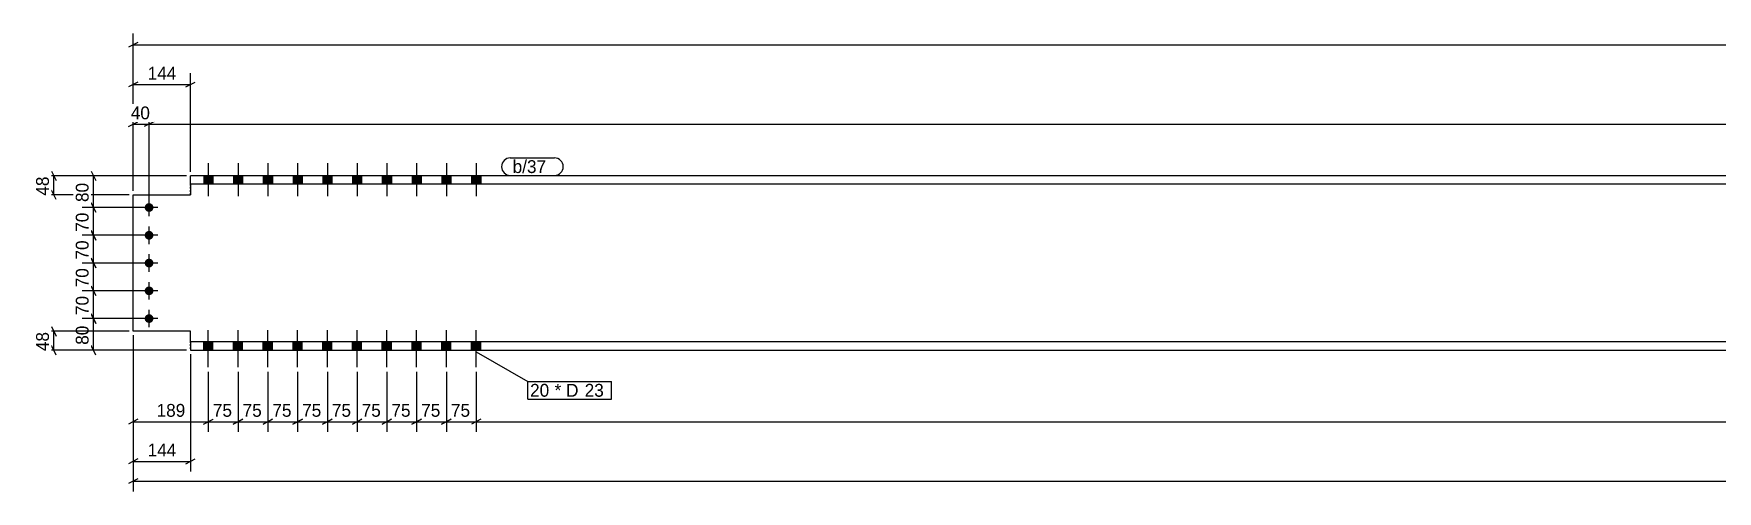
# Model space of a CAD drawing. Header units: millimetres. Extents: x 26 to 22666, y 32 to 1208.
# Drawn here: x 13878 to 18121, y 32 to 1186 of the extents above; entities that cross this region are included whole.
import ezdxf

# ---------------------------------------------------------------- set-up
doc = ezdxf.new("R2010")
doc.units = ezdxf.units.MM
doc.linetypes.add('DXK_LINE_DOT4', pattern=[0.9408, 0.4704, -0.4704])
doc.styles.add('Comic Sans MS', font='COMIC.TTF', dxfattribs={"height": 0.2})

msp = doc.modelspace()

# ---------------------------------------------------------------- hatches: boundary and pattern name
at = {"linetype": 'Continuous'}
for points in [[(14306.6, 806.6), (14329.6, 806.6), (14329.6, 827.6), (14306.6, 827.6)], [(14306.6, 806.6), (14329.6, 806.6), (14329.6, 827.6), (14306.6, 827.6)], [(14381.6, 806.6), (14404.6, 806.6), (14404.6, 827.6), (14381.6, 827.6)], [(14381.6, 806.6), (14404.6, 806.6), (14404.6, 827.6), (14381.6, 827.6)], [(14456.6, 806.6), (14479.6, 806.6), (14479.6, 827.6), (14456.6, 827.6)], [(14456.6, 806.6), (14479.6, 806.6), (14479.6, 827.6), (14456.6, 827.6)], [(14531.6, 806.6), (14554.6, 806.6), (14554.6, 827.6), (14531.6, 827.6)], [(14531.6, 806.6), (14554.6, 806.6), (14554.6, 827.6), (14531.6, 827.6)], [(14606.6, 806.6), (14629.6, 806.6), (14629.6, 827.6), (14606.6, 827.6)], [(14606.6, 806.6), (14629.6, 806.6), (14629.6, 827.6), (14606.6, 827.6)], [(14681.6, 806.6), (14704.6, 806.6), (14704.6, 827.6), (14681.6, 827.6)], [(14681.6, 806.6), (14704.6, 806.6), (14704.6, 827.6), (14681.6, 827.6)], [(14756.6, 806.6), (14779.6, 806.6), (14779.6, 827.6), (14756.6, 827.6)], [(14756.6, 806.6), (14779.6, 806.6), (14779.6, 827.6), (14756.6, 827.6)], [(14831.6, 806.6), (14854.6, 806.6), (14854.6, 827.6), (14831.6, 827.6)], [(14831.6, 806.6), (14854.6, 806.6), (14854.6, 827.6), (14831.6, 827.6)], [(14906.6, 806.6), (14929.6, 806.6), (14929.6, 827.6), (14906.6, 827.6)], [(14906.6, 806.6), (14929.6, 806.6), (14929.6, 827.6), (14906.6, 827.6)], [(14981.6, 806.6), (15004.6, 806.6), (15004.6, 827.6), (14981.6, 827.6)], [(14981.6, 806.6), (15004.6, 806.6), (15004.6, 827.6), (14981.6, 827.6)], [(14179.9, 747.6), (14179.6, 745.3), (14178.9, 743.1), (14177.8, 741.1), (14176.2, 739.4), (14174.4, 738.1), (14172.3, 737.1), (14170, 736.7), (14167.7, 736.7), (14165.5, 737.1), (14163.4, 738.1), (14161.5, 739.4), (14160, 741.1), (14158.8, 743.1), (14158.1, 745.3), (14157.9, 747.6), (14158.1, 749.9), (14158.8, 752.1), (14160, 754.1), (14161.5, 755.8), (14163.4, 757.1), (14165.5, 758.1), (14167.7, 758.5), (14170, 758.5), (14172.3, 758.1), (14174.4, 757.1), (14176.2, 755.8), (14177.8, 754.1), (14178.9, 752.1), (14179.6, 749.9)], [(14179.9, 677.6), (14179.6, 675.3), (14178.9, 673.1), (14177.8, 671.1), (14176.2, 669.4), (14174.4, 668.1), (14172.3, 667.1), (14170, 666.7), (14167.7, 666.7), (14165.5, 667.1), (14163.4, 668.1), (14161.5, 669.4), (14160, 671.1), (14158.8, 673.1), (14158.1, 675.3), (14157.9, 677.6), (14158.1, 679.9), (14158.8, 682.1), (14160, 684.1), (14161.5, 685.8), (14163.4, 687.1), (14165.5, 688.1), (14167.7, 688.5), (14170, 688.5), (14172.3, 688.1), (14174.4, 687.1), (14176.2, 685.8), (14177.8, 684.1), (14178.9, 682.1), (14179.6, 679.9)], [(14179.9, 607.6), (14179.6, 605.3), (14178.9, 603.1), (14177.8, 601.1), (14176.2, 599.4), (14174.4, 598.1), (14172.3, 597.1), (14170, 596.7), (14167.7, 596.7), (14165.5, 597.1), (14163.4, 598.1), (14161.5, 599.4), (14160, 601.1), (14158.8, 603.1), (14158.1, 605.3), (14157.9, 607.6), (14158.1, 609.9), (14158.8, 612.1), (14160, 614.1), (14161.5, 615.8), (14163.4, 617.1), (14165.5, 618.1), (14167.7, 618.5), (14170, 618.5), (14172.3, 618.1), (14174.4, 617.1), (14176.2, 615.8), (14177.8, 614.1), (14178.9, 612.1), (14179.6, 609.9)], [(14179.9, 537.6), (14179.6, 535.3), (14178.9, 533.1), (14177.8, 531.1), (14176.2, 529.4), (14174.4, 528.1), (14172.3, 527.1), (14170, 526.7), (14167.7, 526.7), (14165.5, 527.1), (14163.4, 528.1), (14161.5, 529.4), (14160, 531.1), (14158.8, 533.1), (14158.1, 535.3), (14157.9, 537.6), (14158.1, 539.9), (14158.8, 542.1), (14160, 544.1), (14161.5, 545.8), (14163.4, 547.1), (14165.5, 548.1), (14167.7, 548.5), (14170, 548.5), (14172.3, 548.1), (14174.4, 547.1), (14176.2, 545.8), (14177.8, 544.1), (14178.9, 542.1), (14179.6, 539.9)], [(14179.9, 467.6), (14179.6, 465.3), (14178.9, 463.1), (14177.8, 461.1), (14176.2, 459.4), (14174.4, 458.1), (14172.3, 457.1), (14170, 456.7), (14167.7, 456.7), (14165.5, 457.1), (14163.4, 458.1), (14161.5, 459.4), (14160, 461.1), (14158.8, 463.1), (14158.1, 465.3), (14157.9, 467.6), (14158.1, 469.9), (14158.8, 472.1), (14160, 474.1), (14161.5, 475.8), (14163.4, 477.1), (14165.5, 478.1), (14167.7, 478.5), (14170, 478.5), (14172.3, 478.1), (14174.4, 477.1), (14176.2, 475.8), (14177.8, 474.1), (14178.9, 472.1), (14179.6, 469.9)], [(14306.6, 387.6), (14329.6, 387.6), (14329.6, 408.6), (14306.6, 408.6)], [(14306.6, 387.6), (14329.6, 387.6), (14329.6, 408.6), (14306.6, 408.6)], [(14381.6, 387.6), (14404.6, 387.6), (14404.6, 408.6), (14381.6, 408.6)], [(14381.6, 387.6), (14404.6, 387.6), (14404.6, 408.6), (14381.6, 408.6)], [(14456.6, 387.6), (14479.6, 387.6), (14479.6, 408.6), (14456.6, 408.6)], [(14456.6, 387.6), (14479.6, 387.6), (14479.6, 408.6), (14456.6, 408.6)], [(14531.6, 387.6), (14554.6, 387.6), (14554.6, 408.6), (14531.6, 408.6)], [(14531.6, 387.6), (14554.6, 387.6), (14554.6, 408.6), (14531.6, 408.6)], [(14606.6, 387.6), (14629.6, 387.6), (14629.6, 408.6), (14606.6, 408.6)], [(14606.6, 387.6), (14629.6, 387.6), (14629.6, 408.6), (14606.6, 408.6)], [(14681.6, 387.6), (14704.6, 387.6), (14704.6, 408.6), (14681.6, 408.6)], [(14681.6, 387.6), (14704.6, 387.6), (14704.6, 408.6), (14681.6, 408.6)], [(14756.6, 387.6), (14779.6, 387.6), (14779.6, 408.6), (14756.6, 408.6)], [(14756.6, 387.6), (14779.6, 387.6), (14779.6, 408.6), (14756.6, 408.6)], [(14831.6, 387.6), (14854.6, 387.6), (14854.6, 408.6), (14831.6, 408.6)], [(14831.6, 387.6), (14854.6, 387.6), (14854.6, 408.6), (14831.6, 408.6)], [(14906.6, 387.6), (14929.6, 387.6), (14929.6, 408.6), (14906.6, 408.6)], [(14906.6, 387.6), (14929.6, 387.6), (14929.6, 408.6), (14906.6, 408.6)], [(14981.6, 387.6), (15004.6, 387.6), (15004.6, 408.6), (14981.6, 408.6)], [(14981.6, 387.6), (15004.6, 387.6), (15004.6, 408.6), (14981.6, 408.6)]]:
    msp.add_hatch(color=3, dxfattribs=at).paths.add_polyline_path(points)

# ---------------------------------------------------------------- linework, layer by layer
at = {"color": 8, "linetype": 'Continuous'}
for p, q in [((14140.9, 1163.6), (14116.9, 1151.6)), ((14128.9, 789.6), (14128.9, 1186)), ((14128.9, 1157.6), (22450.6, 1157.6)), ((14140.9, 1063.6), (14116.9, 1051.6)), ((14128.9, 789.6), (14128.9, 1086)), ((14261.1, 1051.6), (14285.1, 1063.6)), ((14273.1, 837.6), (14273.1, 1086)), ((14128.9, 1057.6), (14273.1, 1057.6)), ((14128.9, 789.6), (14128.9, 986)), ((14168.9, 757.6), (14168.9, 986)), ((14168.9, 757.6), (14168.9, 986)), ((14116.9, 951.6), (14140.9, 963.6)), ((14128.9, 957.6), (14168.9, 957.6)), ((14180.9, 963.6), (14156.9, 951.6)), ((14180.9, 963.6), (14156.9, 951.6)), ((14168.9, 957.6), (22450.6, 957.6)), ((14263.1, 827.6), (13900.5, 827.6)), ((13922.9, 839.6), (13934.9, 815.6)), ((13928.9, 779.6), (13928.9, 827.6)), ((14263.1, 827.6), (14000.5, 827.6)), ((14022.9, 839.6), (14034.9, 815.6)), ((14118.9, 779.6), (13900.5, 779.6)), ((13934.9, 767.6), (13922.9, 791.6)), ((14158.9, 747.6), (14000.5, 747.6)), ((14022.9, 759.6), (14034.9, 735.6)), ((14022.9, 689.6), (14034.9, 665.6)), ((14158.9, 677.6), (14000.5, 677.6)), ((14028.9, 607.6), (14028.9, 677.6)), ((14158.9, 607.6), (14000.5, 607.6)), ((14034.9, 595.6), (14022.9, 619.6)), ((14158.9, 537.6), (14000.5, 537.6)), ((14022.9, 549.6), (14034.9, 525.6)), ((14158.9, 467.6), (14000.5, 467.6)), ((14022.9, 479.6), (14034.9, 455.6)), ((14028.9, 387.6), (14028.9, 467.6)), ((13922.9, 447.6), (13934.9, 423.6)), ((13928.9, 387.6), (13928.9, 435.6)), ((14128.9, 425.6), (14128.9, 82)), ((14128.9, 425.6), (14128.9, 182)), ((14128.9, 425.6), (14128.9, 32)), ((13934.9, 375.6), (13922.9, 399.6)), ((14263.1, 387.6), (14000.5, 387.6)), ((14034.9, 375.6), (14022.9, 399.6)), ((14273.1, 377.6), (14273.1, 82)), ((14318.1, 333.6), (14318.1, 182)), ((14393.1, 333.6), (14393.1, 182)), ((14468.1, 333.6), (14468.1, 182)), ((14543.1, 333.6), (14543.1, 182)), ((14618.1, 333.6), (14618.1, 182)), ((14693.1, 333.6), (14693.1, 182)), ((14768.1, 333.6), (14768.1, 182)), ((14843.1, 333.6), (14843.1, 182)), ((14918.1, 333.6), (14918.1, 182)), ((14993.1, 333.6), (14993.1, 182)), ((14993.1, 333.6), (14993.1, 182)), ((14140.9, 213.6), (14116.9, 201.6)), ((14306.1, 201.6), (14330.1, 213.6)), ((14381.1, 201.6), (14405.1, 213.6)), ((14456.1, 201.6), (14480.1, 213.6)), ((14531.1, 201.6), (14555.1, 213.6)), ((14606.1, 201.6), (14630.1, 213.6)), ((14681.1, 201.6), (14705.1, 213.6)), ((14756.1, 201.6), (14780.1, 213.6)), ((14831.1, 201.6), (14855.1, 213.6)), ((14906.1, 201.6), (14930.1, 213.6)), ((15005.1, 213.6), (14981.1, 201.6)), ((15005.1, 213.6), (14981.1, 201.6)), ((14918.1, 207.6), (14993.1, 207.6)), ((14993.1, 207.6), (21730.6, 207.6)), ((14140.9, 113.6), (14116.9, 101.6)), ((14128.9, 107.6), (14273.1, 107.6)), ((14261.1, 101.6), (14285.1, 113.6)), ((14140.9, 63.6), (14116.9, 51.6)), ((14128.9, 57.6), (22405.6, 57.6))]:
    msp.add_line(p, q, dxfattribs=at)
at = {"color": 3, "linetype": 'Continuous'}
for p, q in [((14318.1, 859.8), (14318.1, 776.6)), ((14318.1, 859.8), (14318.1, 776.6)), ((14393.1, 859.8), (14393.1, 776.6)), ((14393.1, 859.8), (14393.1, 776.6)), ((14468.1, 859.8), (14468.1, 776.6)), ((14468.1, 859.8), (14468.1, 776.6)), ((14543.1, 859.8), (14543.1, 776.6)), ((14543.1, 859.8), (14543.1, 776.6)), ((14618.1, 859.8), (14618.1, 776.6)), ((14618.1, 859.8), (14618.1, 776.6)), ((14693.1, 859.8), (14693.1, 776.6)), ((14693.1, 859.8), (14693.1, 776.6)), ((14768.1, 859.8), (14768.1, 776.6)), ((14768.1, 859.8), (14768.1, 776.6)), ((14843.1, 859.8), (14843.1, 776.6)), ((14843.1, 859.8), (14843.1, 776.6)), ((14918.1, 859.8), (14918.1, 776.6)), ((14918.1, 859.8), (14918.1, 776.6)), ((14993.1, 859.8), (14993.1, 776.6)), ((14993.1, 859.8), (14993.1, 776.6)), ((14306.6, 827.6), (14306.6, 806.6)), ((14306.6, 827.6), (14306.6, 806.6)), ((14329.6, 827.6), (14329.6, 806.6)), ((14329.6, 827.6), (14329.6, 806.6)), ((14381.6, 827.6), (14381.6, 806.6)), ((14381.6, 827.6), (14381.6, 806.6)), ((14404.6, 827.6), (14404.6, 806.6)), ((14404.6, 827.6), (14404.6, 806.6)), ((14456.6, 827.6), (14456.6, 806.6)), ((14456.6, 827.6), (14456.6, 806.6)), ((14479.6, 827.6), (14479.6, 806.6)), ((14479.6, 827.6), (14479.6, 806.6)), ((14531.6, 827.6), (14531.6, 806.6)), ((14531.6, 827.6), (14531.6, 806.6)), ((14554.6, 827.6), (14554.6, 806.6)), ((14554.6, 827.6), (14554.6, 806.6)), ((14606.6, 827.6), (14606.6, 806.6)), ((14606.6, 827.6), (14606.6, 806.6)), ((14629.6, 827.6), (14629.6, 806.6)), ((14629.6, 827.6), (14629.6, 806.6)), ((14681.6, 827.6), (14681.6, 806.6)), ((14681.6, 827.6), (14681.6, 806.6)), ((14704.6, 827.6), (14704.6, 806.6)), ((14704.6, 827.6), (14704.6, 806.6)), ((14756.6, 827.6), (14756.6, 806.6)), ((14756.6, 827.6), (14756.6, 806.6)), ((14779.6, 827.6), (14779.6, 806.6)), ((14779.6, 827.6), (14779.6, 806.6)), ((14831.6, 827.6), (14831.6, 806.6)), ((14831.6, 827.6), (14831.6, 806.6)), ((14854.6, 827.6), (14854.6, 806.6)), ((14854.6, 827.6), (14854.6, 806.6)), ((14906.6, 827.6), (14906.6, 806.6)), ((14906.6, 827.6), (14906.6, 806.6)), ((14929.6, 827.6), (14929.6, 806.6)), ((14929.6, 827.6), (14929.6, 806.6)), ((14981.6, 827.6), (14981.6, 806.6)), ((14981.6, 827.6), (14981.6, 806.6)), ((15004.6, 827.6), (15004.6, 806.6)), ((15004.6, 827.6), (15004.6, 806.6)), ((14168.9, 725.6), (14168.9, 769.6)), ((14190.9, 747.6), (14146.9, 747.6)), ((14168.9, 655.6), (14168.9, 699.6)), ((14190.9, 677.6), (14146.9, 677.6)), ((14190.9, 607.6), (14146.9, 607.6)), ((14168.9, 585.6), (14168.9, 629.6)), ((14168.9, 515.6), (14168.9, 559.6)), ((14190.9, 537.6), (14146.9, 537.6)), ((14190.9, 467.6), (14146.9, 467.6)), ((14168.9, 445.6), (14168.9, 489.6)), ((14318.1, 345.4), (14318.1, 438.6)), ((14318.1, 345.4), (14318.1, 438.6)), ((14393.1, 345.4), (14393.1, 438.6)), ((14393.1, 345.4), (14393.1, 438.6)), ((14468.1, 345.4), (14468.1, 438.6)), ((14468.1, 345.4), (14468.1, 438.6)), ((14543.1, 345.4), (14543.1, 438.6)), ((14543.1, 345.4), (14543.1, 438.6)), ((14618.1, 345.4), (14618.1, 438.6)), ((14618.1, 345.4), (14618.1, 438.6)), ((14693.1, 345.4), (14693.1, 438.6)), ((14693.1, 345.4), (14693.1, 438.6)), ((14768.1, 345.4), (14768.1, 438.6)), ((14768.1, 345.4), (14768.1, 438.6)), ((14843.1, 345.4), (14843.1, 438.6)), ((14843.1, 345.4), (14843.1, 438.6)), ((14918.1, 345.4), (14918.1, 438.6)), ((14918.1, 345.4), (14918.1, 438.6)), ((14993.1, 345.4), (14993.1, 438.6)), ((14993.1, 345.4), (14993.1, 438.6)), ((14306.6, 387.6), (14306.6, 408.6)), ((14306.6, 387.6), (14306.6, 408.6)), ((14329.6, 387.6), (14329.6, 408.6)), ((14329.6, 387.6), (14329.6, 408.6)), ((14381.6, 387.6), (14381.6, 408.6)), ((14381.6, 387.6), (14381.6, 408.6)), ((14404.6, 387.6), (14404.6, 408.6)), ((14404.6, 387.6), (14404.6, 408.6)), ((14456.6, 387.6), (14456.6, 408.6)), ((14456.6, 387.6), (14456.6, 408.6)), ((14479.6, 387.6), (14479.6, 408.6)), ((14479.6, 387.6), (14479.6, 408.6)), ((14531.6, 387.6), (14531.6, 408.6)), ((14531.6, 387.6), (14531.6, 408.6)), ((14554.6, 387.6), (14554.6, 408.6)), ((14554.6, 387.6), (14554.6, 408.6)), ((14606.6, 387.6), (14606.6, 408.6)), ((14606.6, 387.6), (14606.6, 408.6)), ((14629.6, 387.6), (14629.6, 408.6)), ((14629.6, 387.6), (14629.6, 408.6)), ((14681.6, 387.6), (14681.6, 408.6)), ((14681.6, 387.6), (14681.6, 408.6)), ((14704.6, 387.6), (14704.6, 408.6)), ((14704.6, 387.6), (14704.6, 408.6)), ((14756.6, 387.6), (14756.6, 408.6)), ((14756.6, 387.6), (14756.6, 408.6)), ((14779.6, 387.6), (14779.6, 408.6)), ((14779.6, 387.6), (14779.6, 408.6)), ((14831.6, 387.6), (14831.6, 408.6)), ((14831.6, 387.6), (14831.6, 408.6)), ((14854.6, 387.6), (14854.6, 408.6)), ((14854.6, 387.6), (14854.6, 408.6)), ((14906.6, 387.6), (14906.6, 408.6)), ((14906.6, 387.6), (14906.6, 408.6)), ((14929.6, 387.6), (14929.6, 408.6)), ((14929.6, 387.6), (14929.6, 408.6)), ((14981.6, 387.6), (14981.6, 408.6)), ((14981.6, 387.6), (14981.6, 408.6)), ((15004.6, 387.6), (15004.6, 408.6)), ((15004.6, 387.6), (15004.6, 408.6))]:
    msp.add_line(p, q, dxfattribs=at)
at = {"color": 7, "linetype": 'Continuous'}
for p, q in [((14273.1, 806.6), (14273.1, 827.6)), ((22450.6, 827.6), (14273.1, 827.6)), ((14273.1, 806.6), (14273.1, 779.6)), ((22450.6, 806.6), (14273.1, 806.6)), ((14128.9, 435.6), (14128.9, 779.6)), ((14128.9, 779.6), (14273.1, 779.6)), ((14273.1, 435.6), (14128.9, 435.6)), ((14273.1, 408.6), (14273.1, 435.6)), ((14273.1, 408.6), (14273.1, 408.6)), ((22450.6, 408.6), (14273.1, 408.6)), ((14273.1, 408.6), (14273.1, 387.6)), ((14273.1, 387.6), (22450.6, 387.6))]:
    msp.add_line(p, q, dxfattribs=at)
at = {"color": 7, "linetype": 'DXK_LINE_DOT4'}
for p, q in [((14273.1, 806.6), (14273.1, 827.6)), ((14273.1, 779.6), (14273.1, 806.6)), ((14128.9, 435.6), (14128.9, 779.6)), ((14273.1, 779.6), (14273.1, 779.6)), ((14273.1, 408.6), (14273.1, 435.6)), ((14273.1, 387.6), (14273.1, 408.6))]:
    msp.add_line(p, q, dxfattribs=at)

# ---------------------------------------------------------------- wipeouts: each hides what was drawn before it
at = {"color": 0}
msp.add_wipeout([(15181.2, 270.6), (15181.2, 302.6), (15129, 302.6), (15129, 270.6)], dxfattribs=at)

# ---------------------------------------------------------------- next in the draw order: wipeouts: each hides what was drawn before it
for points in [[(14243.1, 1063.6), (14243.1, 1108.4), (14158.9, 1108.4), (14158.9, 1063.6)], [(14181.3, 963.6), (14181.3, 1008.4), (14116.4, 1008.4), (14116.4, 963.6)], [(15184.5, 834.6), (15184.5, 866.6), (15085.1, 866.6), (15085.1, 834.6)], [(13922.9, 836.1), (13878.1, 836.1), (13878.1, 771.1), (13922.9, 771.1)], [(14022.9, 675.1), (13978.1, 675.1), (13978.1, 610.1), (14022.9, 610.1)], [(14022.9, 460.1), (13978.1, 460.1), (13978.1, 395.1), (14022.9, 395.1)], [(15181.2, 270.6), (15181.2, 302.6), (15129, 302.6), (15129, 270.6)], [(14988.1, 213.6), (14988.1, 258.4), (14923.2, 258.4), (14923.2, 213.6)], [(14243.1, 113.6), (14243.1, 158.4), (14158.9, 158.4), (14158.9, 113.6)]]:
    msp.add_wipeout(points, dxfattribs=at)

# ---------------------------------------------------------------- next in the draw order: linework, layer by layer
at = {"color": 8, "linetype": 'Continuous'}
for p, q in [((14028.9, 677.6), (14028.9, 747.6)), ((14034.9, 665.6), (14022.9, 689.6)), ((14158.9, 677.6), (14000.5, 677.6)), ((14158.9, 607.6), (14000.5, 607.6)), ((14022.9, 619.6), (14034.9, 595.6)), ((14028.9, 467.6), (14028.9, 537.6)), ((14158.9, 467.6), (14000.5, 467.6)), ((14034.9, 455.6), (14022.9, 479.6)), ((14118.9, 435.6), (13900.5, 435.6)), ((14263.1, 387.6), (13900.5, 387.6)), ((14918.1, 333.6), (14918.1, 182)), ((14930.1, 213.6), (14906.1, 201.6)), ((14843.1, 207.6), (14918.1, 207.6))]:
    msp.add_line(p, q, dxfattribs=at)
at = {"color": 7, "linetype": 'Continuous'}
for p in [(14993.1, 383.6), (15123, 264.6)]:
    msp.add_line(p, (15123, 308.6), dxfattribs=at)

# ---------------------------------------------------------------- next in the draw order: texts
at = {"color": 3, "style": 'Comic Sans MS'}
for s, p in [('144', (14165.3, 1070)), ('40', (14122.8, 970)), ('75', (14929.6, 220)), ('144', (14165.3, 120))]:
    msp.add_text(s, height=32.38, dxfattribs=at).set_placement(p)
for s, p in [('48', (13916.5, 777.5)), ('70', (14016.5, 616.5)), ('80', (14016.5, 401.5))]:
    msp.add_text(s, height=32.38, rotation=90.0002, dxfattribs=at).set_placement(p)

# ---------------------------------------------------------------- next in the draw order: wipeouts: each hides what was drawn before it
at = {"color": 0}
for points in [[(15184.5, 834.6), (15184.5, 866.6), (15085.1, 866.6), (15085.1, 834.6)], [(15257, 270.6), (15257, 302.6), (15190.8, 302.6), (15190.8, 270.6)]]:
    msp.add_wipeout(points, dxfattribs=at)

# ---------------------------------------------------------------- next in the draw order: linework, layer by layer
at = {"color": 7, "linetype": 'Continuous'}
for p, q in [((15079.1, 872.6), (15190.5, 872.6)), ((15079.1, 828.6), (15190.5, 828.6))]:
    msp.add_line(p, q, dxfattribs=at)
for centre, start, end in [((15079.1, 850.6), 90, 270), ((15190.5, 850.6), 270, 90)]:
    msp.add_arc(centre, 22, start, end, dxfattribs=at)

# ---------------------------------------------------------------- next in the draw order: texts
at = {"color": 3, "style": 'Comic Sans MS'}
msp.add_text('b/37', height=32.38, dxfattribs=at).set_placement((15085.1, 834.6))

# ---------------------------------------------------------------- next in the draw order: wipeouts: each hides what was drawn before it
at = {"color": 0}
for points in [[(14022.9, 745.1), (13978.1, 745.1), (13978.1, 680.1), (14022.9, 680.1)], [(14022.9, 535.1), (13978.1, 535.1), (13978.1, 470.1), (14022.9, 470.1)], [(13922.9, 444.1), (13878.1, 444.1), (13878.1, 379.1), (13922.9, 379.1)], [(15257, 270.6), (15257, 302.6), (15190.8, 302.6), (15190.8, 270.6)], [(14913.1, 213.6), (14913.1, 258.4), (14848.2, 258.4), (14848.2, 213.6)]]:
    msp.add_wipeout(points, dxfattribs=at)

# ---------------------------------------------------------------- next in the draw order: linework, layer by layer
at = {"color": 8, "linetype": 'Continuous'}
for p, q in [((14028.9, 747.6), (14028.9, 827.6)), ((14158.9, 747.6), (14000.5, 747.6)), ((14034.9, 735.6), (14022.9, 759.6)), ((14028.9, 537.6), (14028.9, 607.6)), ((14158.9, 537.6), (14000.5, 537.6)), ((14034.9, 525.6), (14022.9, 549.6)), ((14843.1, 333.6), (14843.1, 182)), ((14855.1, 213.6), (14831.1, 201.6)), ((14768.1, 207.6), (14843.1, 207.6))]:
    msp.add_line(p, q, dxfattribs=at)

# ---------------------------------------------------------------- next in the draw order: texts
at = {"color": 3, "style": 'Comic Sans MS'}
for s, p in [('70', (14016.5, 686.5)), ('70', (14016.5, 476.5)), ('48', (13916.5, 385.5))]:
    msp.add_text(s, height=32.38, rotation=90.0002, dxfattribs=at).set_placement(p)
for s, p in [('20', (15129, 270.6)), ('75', (14854.6, 220))]:
    msp.add_text(s, height=32.38, dxfattribs=at).set_placement(p)

# ---------------------------------------------------------------- next in the draw order: wipeouts: each hides what was drawn before it
at = {"color": 0}
msp.add_wipeout([(15318.7, 270.6), (15318.7, 302.6), (15266.6, 302.6), (15266.6, 270.6)], dxfattribs=at)

# ---------------------------------------------------------------- next in the draw order: wipeouts: each hides what was drawn before it
for points in [[(14022.9, 820.1), (13978.1, 820.1), (13978.1, 755.1), (14022.9, 755.1)], [(14022.9, 605.1), (13978.1, 605.1), (13978.1, 540.1), (14022.9, 540.1)], [(15318.7, 270.6), (15318.7, 302.6), (15266.6, 302.6), (15266.6, 270.6)], [(14838.1, 213.6), (14838.1, 258.4), (14773.2, 258.4), (14773.2, 213.6)]]:
    msp.add_wipeout(points, dxfattribs=at)

# ---------------------------------------------------------------- next in the draw order: linework, layer by layer
at = {"color": 8, "linetype": 'Continuous'}
for p, q in [((14768.1, 333.6), (14768.1, 182)), ((14780.1, 213.6), (14756.1, 201.6)), ((14693.1, 207.6), (14768.1, 207.6))]:
    msp.add_line(p, q, dxfattribs=at)
at = {"color": 7, "linetype": 'Continuous'}
for p, q in [((15123, 308.6), (15334.3, 308.6)), ((15334.3, 264.6), (15334.3, 308.6)), ((15123, 264.6), (15334.3, 264.6))]:
    msp.add_line(p, q, dxfattribs=at)

# ---------------------------------------------------------------- next in the draw order: texts
at = {"color": 3, "style": 'Comic Sans MS'}
for s, p in [('80', (14016.5, 761.5)), ('70', (14016.5, 546.5))]:
    msp.add_text(s, height=32.38, rotation=90.0002, dxfattribs=at).set_placement(p)
for s, p in [('* D', (15190.8, 270.6)), ('23', (15266.6, 270.6)), ('75', (14779.6, 220))]:
    msp.add_text(s, height=32.38, dxfattribs=at).set_placement(p)

# ---------------------------------------------------------------- next in the draw order: wipeouts: each hides what was drawn before it
at = {"color": 0}
msp.add_wipeout([(14763.1, 213.6), (14763.1, 258.4), (14698.2, 258.4), (14698.2, 213.6)], dxfattribs=at)

# ---------------------------------------------------------------- next in the draw order: linework, layer by layer
at = {"color": 8, "linetype": 'Continuous'}
for p, q in [((14693.1, 333.6), (14693.1, 182)), ((14705.1, 213.6), (14681.1, 201.6)), ((14618.1, 207.6), (14693.1, 207.6))]:
    msp.add_line(p, q, dxfattribs=at)

# ---------------------------------------------------------------- next in the draw order: texts
at = {"color": 3, "style": 'Comic Sans MS'}
msp.add_text('75', height=32.38, dxfattribs=at).set_placement((14704.6, 220))

# ---------------------------------------------------------------- next in the draw order: wipeouts: each hides what was drawn before it
at = {"color": 0}
msp.add_wipeout([(14688.1, 213.6), (14688.1, 258.4), (14623.2, 258.4), (14623.2, 213.6)], dxfattribs=at)

# ---------------------------------------------------------------- next in the draw order: linework, layer by layer
at = {"color": 8, "linetype": 'Continuous'}
for p, q in [((14618.1, 333.6), (14618.1, 182)), ((14630.1, 213.6), (14606.1, 201.6)), ((14543.1, 207.6), (14618.1, 207.6))]:
    msp.add_line(p, q, dxfattribs=at)

# ---------------------------------------------------------------- next in the draw order: texts
at = {"color": 3, "style": 'Comic Sans MS'}
msp.add_text('75', height=32.38, dxfattribs=at).set_placement((14629.6, 220))

# ---------------------------------------------------------------- next in the draw order: wipeouts: each hides what was drawn before it
at = {"color": 0}
msp.add_wipeout([(14613.1, 213.6), (14613.1, 258.4), (14548.2, 258.4), (14548.2, 213.6)], dxfattribs=at)

# ---------------------------------------------------------------- next in the draw order: linework, layer by layer
at = {"color": 8, "linetype": 'Continuous'}
for p, q in [((14543.1, 333.6), (14543.1, 182)), ((14555.1, 213.6), (14531.1, 201.6)), ((14468.1, 207.6), (14543.1, 207.6))]:
    msp.add_line(p, q, dxfattribs=at)

# ---------------------------------------------------------------- next in the draw order: texts
at = {"color": 3, "style": 'Comic Sans MS'}
msp.add_text('75', height=32.38, dxfattribs=at).set_placement((14554.6, 220))

# ---------------------------------------------------------------- next in the draw order: wipeouts: each hides what was drawn before it
at = {"color": 0}
msp.add_wipeout([(14538.1, 213.6), (14538.1, 258.4), (14473.2, 258.4), (14473.2, 213.6)], dxfattribs=at)

# ---------------------------------------------------------------- next in the draw order: linework, layer by layer
at = {"color": 8, "linetype": 'Continuous'}
for p, q in [((14468.1, 333.6), (14468.1, 182)), ((14480.1, 213.6), (14456.1, 201.6)), ((14393.1, 207.6), (14468.1, 207.6))]:
    msp.add_line(p, q, dxfattribs=at)

# ---------------------------------------------------------------- next in the draw order: texts
at = {"color": 3, "style": 'Comic Sans MS'}
msp.add_text('75', height=32.38, dxfattribs=at).set_placement((14479.6, 220))

# ---------------------------------------------------------------- next in the draw order: wipeouts: each hides what was drawn before it
at = {"color": 0}
msp.add_wipeout([(14463.1, 213.6), (14463.1, 258.4), (14398.2, 258.4), (14398.2, 213.6)], dxfattribs=at)

# ---------------------------------------------------------------- next in the draw order: linework, layer by layer
at = {"color": 8, "linetype": 'Continuous'}
for p, q in [((14393.1, 333.6), (14393.1, 182)), ((14405.1, 213.6), (14381.1, 201.6)), ((14318.1, 207.6), (14393.1, 207.6))]:
    msp.add_line(p, q, dxfattribs=at)

# ---------------------------------------------------------------- next in the draw order: texts
at = {"color": 3, "style": 'Comic Sans MS'}
msp.add_text('75', height=32.38, dxfattribs=at).set_placement((14404.6, 220))

# ---------------------------------------------------------------- next in the draw order: wipeouts: each hides what was drawn before it
at = {"color": 0}
msp.add_wipeout([(14388.1, 213.6), (14388.1, 258.4), (14323.2, 258.4), (14323.2, 213.6)], dxfattribs=at)

# ---------------------------------------------------------------- next in the draw order: linework, layer by layer
at = {"color": 8, "linetype": 'Continuous'}
for p, q in [((14318.1, 333.6), (14318.1, 182)), ((14306.1, 201.6), (14330.1, 213.6)), ((14128.9, 207.6), (14318.1, 207.6))]:
    msp.add_line(p, q, dxfattribs=at)

# ---------------------------------------------------------------- next in the draw order: texts
at = {"color": 3, "style": 'Comic Sans MS'}
msp.add_text('75', height=32.38, dxfattribs=at).set_placement((14329.6, 220))

# ---------------------------------------------------------------- next in the draw order: wipeouts: each hides what was drawn before it
at = {"color": 0}
msp.add_wipeout([(14265.6, 213.6), (14265.6, 258.4), (14181.4, 258.4), (14181.4, 213.6)], dxfattribs=at)

# ---------------------------------------------------------------- next in the draw order: texts
at = {"color": 3, "style": 'Comic Sans MS'}
msp.add_text('189', height=32.38, dxfattribs=at).set_placement((14187.8, 220))

doc.saveas('drawing.dxf')
